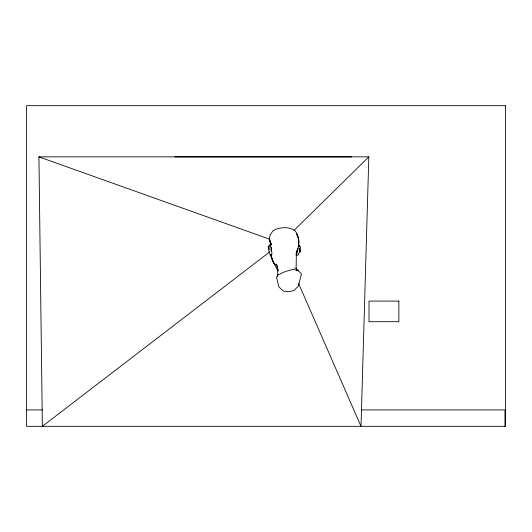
<?xml version="1.0" encoding="UTF-8"?>
<svg xmlns="http://www.w3.org/2000/svg" width="532" height="532" viewBox="0 0 532 532"><rect width="100%" height="100%" fill="white"/><g stroke="black" fill="none" stroke-linecap="round" stroke-linejoin="round"><path stroke-width="0.8" d="M277.644 276.567L277.771 269.478L276.52 264.072L277.338 267.077M270.628 246.256L270.422 241.322M270.01 245.285L270.076 246.589L270.389 245.917M270.382 246.595L270.389 246.176M270.502 245.079L270.123 245.917L270.549 245.072M269.784 251.842L42.361 426.318L38.929 156.854L368.822 156.854L361.009 426.318L298.592 283.509M297.514 248.723L297.069 251.789M295.978 254.176C298.379 247.839 300.846 240.065 296.47 233.96M297.415 250.698L297.075 253.205L296.158 255.154M270.283 246.05L270.416 245.558M299.656 252.607L300.44 247.333L300.021 246.003L298.206 246.023M271.912 253.857L271.706 254.549L271.865 254.083M297.435 249.382L296.371 252.6L296.151 266.665L296.936 270.768M271.626 253.179L272.065 252.441M270.003 244.148L270.655 243.31M268.926 247.207L269.292 249.628M270.622 243.962L271.067 243.556M298.838 254.09L297.734 255.2L296.244 255.24M293.957 230.489L368.822 156.854M271.719 254.682L270.495 255.267L269.411 253.531M298.452 253.225L299.031 253.059M270.396 245.319L269.943 245.319M270.116 245.312L270.322 246.043L270.229 245.192M270.076 245.498L270.342 245.531M174.782 156.88L351.852 156.88M269.983 245.897L270.462 245.924M26.6 409.919L42.38 409.919M361.294 409.919L504.974 409.919L504.974 426.318M268.86 247.167L268.327 246.961L268.308 246.123L269.145 252.254M298.439 270.815L293.252 269.338L285.378 271.506L277.784 275.044L276.593 277.391L278.861 286.894L283.376 291.057L288.883 291.676L294.096 290.538L298.419 285.943L301.464 273.84L296.251 268.727L294.675 267.849M38.929 156.854L269.278 239.068M270.914 247.227L271.526 247.573M270.09 254.981L270.495 255.267M268.893 244.9L269.498 245.345M275.543 264.504L273.734 262.961L271.333 256.85L273.734 262.961L277.923 270.921M268.846 247.619L268.221 246.196M275.257 265.029L272.544 260.893L270.874 255.293M269.884 241.974L271.12 244.328L269.252 239.726C269.152 236.048 271.174 233.016 273.461 230.356C280.118 227.137 288.297 226.393 294.768 230.516C298.046 234.153 299.004 239.28 298.778 244.035M297.009 235.23L298.286 237.857L298.472 240.178M299.09 247.666C300.959 250.758 300.613 254.941 298.884 248.67M270.808 254.988L271.766 258.446L270.914 255.36M278.037 270.874L277.544 267.829L277.917 270.076M271.22 247.347L271.712 251.39M270.921 248.052L271.24 251.31M270.761 242.659L270.901 244.208M270.662 242.818L270.708 244.281M299.556 245.944L299.084 246.057L299.589 245.95M505.4 105.682L26.6 105.682L26.6 426.318L505.4 426.318L505.4 105.682M398.867 301.079L369.002 301.079L369.002 321.707L398.867 321.707L398.867 301.079M270.668 243.45L269.89 240.298L271.041 245.292L270.668 243.45"/></g></svg>
